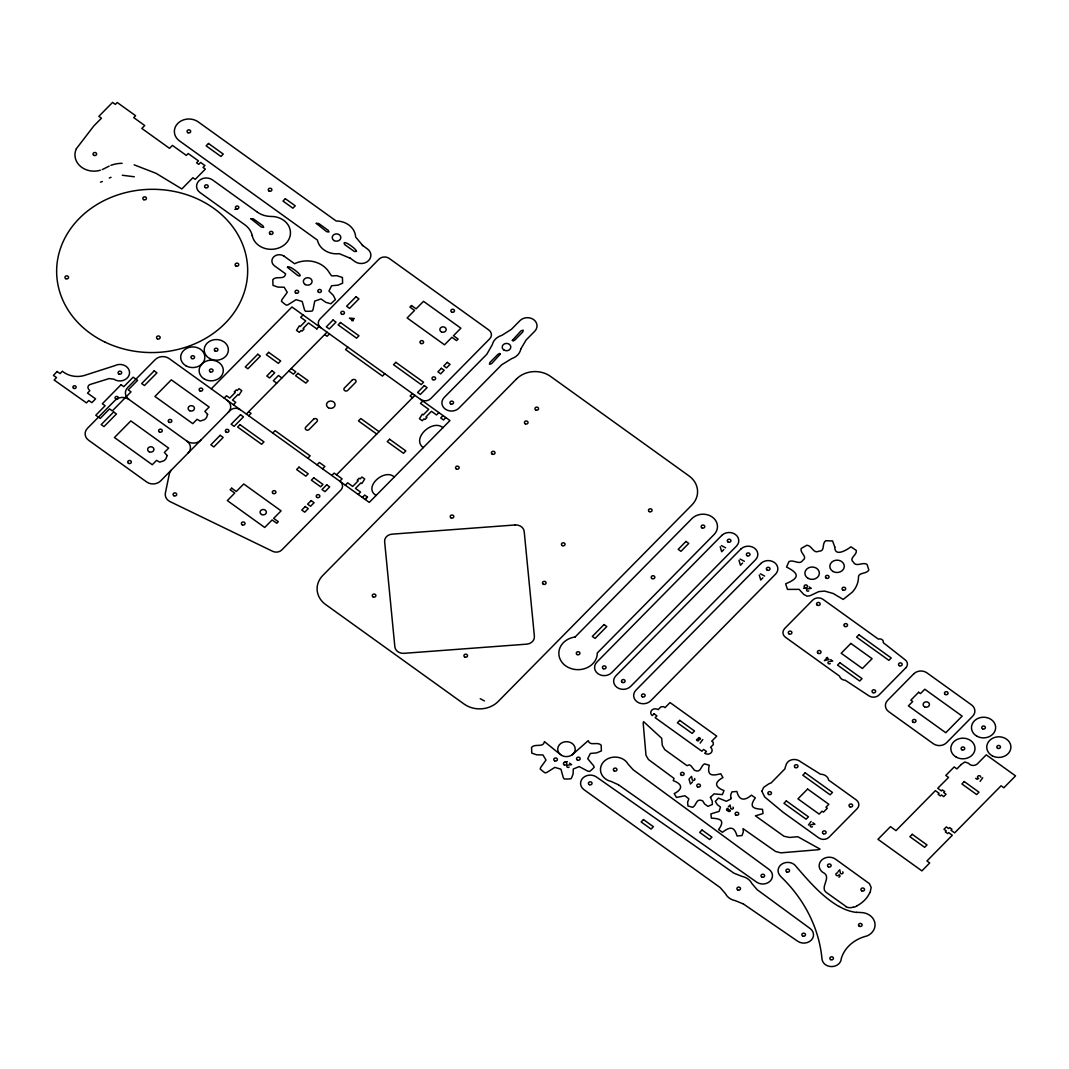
<?xml version="1.0" encoding="UTF-8"?>
<svg xmlns="http://www.w3.org/2000/svg" width="1069" height="1069" viewBox="0 0 1069 1069"><rect width="100%" height="100%" fill="white"/><g stroke="black" fill="none" stroke-linecap="round" stroke-linejoin="round"><path stroke-width="1.5" d="M870.126 892.588L871.155 887.377L869.351 883.609L836.092 859.57A9.982 8.525 -0.8 0 0 821.74 860.037A9.982 8.525 -0.8 0 0 822.689 872.264C833.179 877.061 818.119 887.911 827.246 893.056L846.02 906.499M171.08 470.32L169.477 473.246L165.374 493.023A9.674 8.258 -0.8 0 0 170.091 501.628L272.702 551.337A7.256 6.2 -0.8 0 0 281.828 549.92L340.837 490.07A7.256 6.2 -0.8 0 0 339.982 481.344M728.564 810.061C727.601 805.211 724.341 812.667 728.991 809.874C733.254 811.184 726.452 812.64 728.483 810.142M76.38 148.685L93.805 125.968L101.448 118.205L98.842 116.334L112.579 102.41L115.345 104.401L117.216 102.49L135.603 115.706L133.732 117.617L144.716 125.514L141.83 128.44L169.517 148.337L172.403 145.411L186.34 155.419L188.211 153.522L198.46 160.885L196.589 162.782L198.767 164.359L200.638 162.448L204.927 165.535L203.043 167.432L205.355 169.089L195.213 179.378L192.901 177.721L181.837 188.946L156.007 173.298L134.146 164.84M367.455 497.032L365.117 499.423L367.455 497.045L364.689 495.054L362.351 497.432M211.261 388.835L291.957 306.977L449.955 420.545L369.259 502.403L169.102 358.529A9.862 8.432 -0.8 0 0 155.246 359.572L127.679 387.539A9.862 8.432 -0.8 0 0 128.841 399.365L186.995 441.176A9.862 8.432 -0.8 0 0 200.838 440.121M303.021 314.941L300.683 317.319L305.761 320.967L300.295 326.499L299.373 325.845L296.501 330.361L299.267 332.352L301.124 330.468L302.046 331.136L303.997 329.158L303.075 328.49L308.527 322.958L316.932 328.985M224.183 398.122L226.521 395.744L229.755 398.069L235.22 392.523L234.298 391.855L236.249 389.878L237.171 390.546L239.015 388.662L241.794 390.653L238.908 395.183L237.986 394.514L232.521 400.06L235.755 402.372L233.416 404.75M316.745 328.864L319.083 326.486M246.338 414.037L327.02 332.192M248.73 415.761L251.068 413.382L248.676 411.659M329.426 333.916L327.087 336.294L324.682 334.557M351.968 320.807L354.227 318.522L349.416 318.081L353.198 320.794M347.879 347.184L345.541 349.55L382.461 376.088L384.8 373.709M272.729 433.012L275.067 430.633L310.144 455.848L307.792 458.213M317.025 464.855L319.364 462.476L324.909 466.458L322.571 468.837M331.791 475.464L334.129 473.086L342.12 478.832L339.782 481.21M412.487 393.619L410.149 395.998L412.54 397.721M336.535 474.81L414.892 395.343M422.83 401.049L420.478 403.427L428.696 409.32L423.23 414.866L422.308 414.197L419.436 418.727L422.202 420.718L424.046 418.834L424.968 419.502L426.919 417.525L425.996 416.857L431.462 411.311L436.54 414.959L438.878 412.594M345.327 485.192L347.666 482.814L352.69 486.422L358.155 480.89L357.22 480.222L359.171 478.244L360.106 478.899L361.95 477.028L364.716 479.019L361.843 483.535L360.921 482.881L355.456 488.413L360.534 492.061L358.195 494.439M443.047 415.574L440.695 417.952L443.475 419.943L445.813 417.565M484.444 700.943L480.235 698.698M723.847 549.573L721.695 551.764L720.212 546.767M725.584 547.809L721.388 545.578M742.608 563.056L740.456 565.247L738.973 560.25M744.345 561.292L740.149 559.06M762.892 577.821L760.74 579.999L759.257 575.002M764.629 576.057L760.433 573.826M702.787 739.534L700.142 743.142M689.852 778.138L691.59 776.375L692.137 779.488A1.376 1.176 -0.8 0 0 694.102 780.33A1.376 1.176 -0.8 0 0 694.503 778.486M692.618 781.84L690.467 784.018L688.984 779.02M827.58 657.395L824.386 660.629L829.036 659.479L826.377 657.569M728.363 806.801L730.087 805.037L730.648 808.151A1.376 1.176 -0.8 0 0 732.599 808.992A1.376 1.176 -0.8 0 0 733 807.148M811.09 821.446L808.445 825.041M838.043 871.529L839.78 869.778L840.328 872.892A1.376 1.176 -0.8 0 0 842.278 873.72A1.376 1.176 -0.8 0 0 842.693 871.876M838.991 877.235L840.1 876.112L839.152 874.669L838.724 875.311A1.684 1.443 -0.8 0 1 836.412 875.324A1.684 1.443 -0.8 0 1 836.252 873.36L837.682 872.785M982.732 777.778L980.099 781.386M572.276 754.727L588.231 740.643C589.954 746.603 597.411 741.205 601.166 745.187L601.393 750.906L596.689 752.897L590.369 753.445L587.723 758.736L593.642 765.805L594.177 767.301L591.999 769.493L589.594 771.497L587.816 771.137L579.144 766.593L573.291 769.025L573.104 773.956L571.808 777.39L570.953 778.78L567.612 779.02L564.258 778.994L563.296 777.671L560.958 769.199L554.824 767.382L546.847 772.433L545.11 772.9L542.558 771.056L540.219 769.012L540.647 767.489L546.005 760.059L542.958 754.955L536.611 754.794L531.774 753.111L531.547 747.391C535.248 743.155 543.333 748.166 544.415 741.579L560.397 754.554M109.132 166.109L103.92 168.782A19.108 16.329 -0.8 0 1 102.17 169.583M856.657 906.151L855.734 906.565A13.175 11.251 -0.8 0 1 854.171 907.127A15.955 13.643 -0.8 0 1 853.369 907.354M806.293 587.723L803.527 588.338M237.706 208.776L234.859 209.417M564.566 762.277L567.412 761.636M122.147 163.316L121.144 163.343A27.286 23.318 -0.8 0 0 110.869 165.361M122.307 175.249L134.32 176.773M856.603 912.285L860.411 912.512A14.498 12.387 -0.8 0 1 874.616 921.839A14.498 12.387 -0.8 0 1 867.186 935.896A36.653 31.322 -0.8 0 0 841.316 958.399A9.674 8.258 -0.8 0 1 831.976 966.59A9.674 8.258 -0.8 0 1 822.008 959.04A165.495 141.415 -0.8 0 0 780.637 876.42L780.504 876.152A9.674 8.258 -0.8 0 1 782.134 863.926A9.674 8.258 -0.8 0 1 796.178 866.571C808.899 881.297 821.981 896.584 839.018 906.499M350.311 258.257L339.234 253.674A19.549 16.703 -0.8 0 1 317.413 240.084L179.498 140.894A14.498 12.387 -0.8 0 1 177.788 123.429A14.498 12.387 -0.8 0 1 198.233 121.893L336.174 221.002A19.549 16.703 -0.8 0 1 355.63 236.997L362.792 245.589M698.324 739.28C693.567 738.706 699.794 743.369 698.391 739.32C697.536 734.911 703.242 740.296 698.578 739.467M362.351 245.269L367.455 248.943A9.674 8.258 -0.8 0 1 368.605 260.582A9.674 8.258 -0.8 0 1 354.975 261.598L349.87 257.936M809.22 586.908L811.277 588.378L807.629 588.872A1.376 1.176 -0.8 0 0 806.641 590.542A1.376 1.176 -0.8 0 0 808.792 590.876M283.352 255.651L294.616 263.736A24.948 21.313 -0.8 0 1 329.479 272.929L331.443 275.708A3.18 2.713 -0.8 0 0 332.259 275.869L336.775 275.668L342.414 277.472L342.628 283.191L337.924 285.182L331.617 285.73L328.958 291.022L333.394 295.472L335.412 299.587L330.842 303.783L325.885 302.353L320.981 298.932L314.74 301.084L313.043 309.676L312.188 311.066L308.847 311.306L305.507 311.279L304.545 309.957L302.206 301.485L296.073 299.667L288.095 304.718L286.345 305.186L283.793 303.342L281.454 301.298L281.882 299.774L287.24 292.345L284.194 287.24L277.86 287.08L273.009 285.396L272.795 279.677C276.443 275.388 284.541 280.559 285.597 273.824L274.506 265.847A7.403 6.32 -0.8 0 1 273.637 256.948A7.403 6.32 -0.8 0 1 284.06 256.159M830.666 659.613L832.724 661.083L829.076 661.564A1.376 1.176 -0.8 0 0 828.087 663.248A1.376 1.176 -0.8 0 0 830.239 663.582M975.716 778.366L977.026 779.314L978.723 778.499L977.975 778.125A1.684 1.443 -0.8 0 1 977.948 776.147A1.684 1.443 -0.8 0 1 980.26 776.014L980.914 777.23M442.927 427.68C432.704 418.634 410.99 438.651 423.271 447.617M291.209 368.524L295.766 371.798L293.427 374.177L288.817 370.863M379.067 431.676L360.787 418.54L358.449 420.919L376.729 434.054M394.301 477.015C384.653 467.808 362.658 487.37 376.114 495.455M812.881 822.729L814.925 824.212L811.291 824.693A1.376 1.176 -0.8 0 0 810.302 826.364A1.376 1.176 -0.8 0 0 812.453 826.698M569.536 763.159L571.581 764.642L567.946 765.123A1.376 1.176 -0.8 0 0 566.958 766.794A1.376 1.176 -0.8 0 0 569.109 767.128M281.855 377.932L278.488 375.5L273.33 380.724L276.697 383.156M869.872 892.508A30.988 26.471 -0.8 0 1 856.55 906.004M853.236 907.113A7.764 6.641 -0.8 0 1 845.886 906.686M856.563 912.472A41.237 35.237 -0.8 0 1 839.112 906.392M320.847 327.742A7.256 6.2 -0.8 0 1 319.992 319.016L378.987 259.179A7.256 6.2 -0.8 0 1 389.21 258.404L488.88 330.054A7.256 6.2 -0.8 0 1 489.736 338.779L430.74 398.617A7.256 6.2 -0.8 0 1 420.518 399.392M240.298 409.708A7.256 6.2 -0.8 0 0 230.076 410.469L160.577 480.97A9.862 8.432 -0.8 0 1 146.72 482.012L88.567 440.214A9.862 8.432 -0.8 0 1 87.404 428.375L114.984 400.407A9.862 8.432 -0.8 0 1 128.841 399.365M186.995 441.176A9.862 8.432 -0.8 0 1 188.144 453.002M227.256 400.327A9.862 8.432 -0.8 0 1 228.419 412.166M100.339 170.225A19.108 16.329 -0.8 0 1 89.275 170.652M88.647 170.505A19.108 16.329 -0.8 0 1 76.353 148.738M102.33 181.503A19.108 16.329 -0.8 0 1 100.499 182.158M109.305 178.042A29.905 25.549 -0.8 0 1 111.042 177.307M761.85 791.287L764.763 797.033L783.029 812.213L818.841 837.949A7.256 6.2 -0.8 0 0 829.063 837.187L857.151 808.685A7.256 6.2 -0.8 0 0 856.296 799.959L828.689 780.116A8.178 6.989 -0.8 0 0 820.484 774.223L800.948 761.97C795.951 757.68 787.198 758.923 785.702 766.019A24.427 20.872 -0.8 0 0 784.94 768.838L771.11 782.936A24.467 20.899 -0.8 0 0 768.664 783.938L763.627 787.372L761.85 791.287M512.345 340.37L513.133 341.011L514.71 340.169L522.781 331.938L523.209 330.147L521.031 330.855L512.345 340.37M710.444 797.367L712.221 801.122L712.368 804.449L707.892 806.36L704.498 803.861L702.841 801.069A2.125 1.804 -0.8 0 0 702.453 800.788C695.919 797.902 696.761 805.224 692.672 807.309L687.942 805.959L687.621 802.138L688.77 799.144A2.138 1.831 -0.8 0 0 688.73 798.717L684.962 795.777L676.45 797.434L674.232 793.626C683.225 788.909 682.543 784.085 673.203 780.624L674.045 778.419L648.429 759.511L645.983 755.275L643.217 723.472A4.303 3.675 -0.8 0 1 643.605 721.655L661.698 738.291L662.299 745.427L664.784 749.663L687.033 765.658L689.305 764.803L690.948 765.805L694.356 770.094A2.125 1.804 -0.8 0 0 694.743 770.388C701.264 773.261 700.436 765.952 704.511 763.867L709.241 765.217C706.863 775.827 711.713 776.094 720.733 773.742L722.951 777.551C714.025 782.361 714.626 787.078 723.994 790.552L722.39 794.601L714.426 793.933A2.098 1.791 -0.8 0 0 713.918 793.96L710.444 797.367M500.332 354.066L491.633 363.607L489.455 364.302L489.883 362.511L497.967 354.307L499.597 353.451L500.332 354.106M834.782 547.047C834.662 557.363 846.822 550 850.951 546.807L856.269 550.415C857.298 555.212 848.452 558.085 853.356 562.107C856.122 567.626 862.589 561.572 867.053 564.379L868.856 569.977C866.505 574.467 857.699 571.915 858.474 577.995A28.649 24.48 -0.8 0 1 852.327 592.119L843.214 599.415L833.165 593.482L824.653 591.09L818.72 591.638L809.981 595.754L807.095 596.155L803.714 594.431L799.131 589.353L787.452 589.407L785.648 583.808C799.184 578.235 799.959 573.772 786.557 567.051L788.949 561.599C793.639 559.14 799.599 565.608 802.846 560.303C808.177 556.802 799.665 553.127 801.189 548.464L806.881 545.243C812.106 545.578 813.375 554.156 818.974 551.163C825.428 551.444 821.526 543.453 825.789 540.727L832.591 540.967L834.782 547.047M167.098 455.514L166.056 458.574A9.902 8.458 -0.8 0 1 163.904 460.752L159.709 462.155L156.568 460.378L152.279 464.734L114.436 437.528L130.832 420.905L168.661 448.111L164.372 452.454L167.098 455.514M207.6 414.438L206.558 417.485A9.902 8.458 -0.8 0 1 204.406 419.663L200.21 421.079L197.07 419.289L192.781 423.645L154.938 396.452L171.321 379.829L209.163 407.022L204.874 411.378L207.6 414.438M730.955 798.182L730.915 798.69A2.111 1.804 -0.8 0 1 730.768 799.104L726.319 801.269L718.462 798.089L715.295 801.403L717.406 804.783L720.225 806.788A2.125 1.817 -0.8 0 1 720.466 807.175L719.103 811.384L710.885 813.897L711.379 818.146C721.054 818.64 725.063 820.538 718.582 829.597L722.444 832.283C729.927 826.497 734.283 826.137 737.049 835.998L742.006 835.557L743.329 831.882L743.035 828.635L775.586 851.499L780.891 852.848L818.052 849.735A4.303 3.675 -0.8 0 0 820.083 849.107L797.808 836.72L789.47 837.441L783.991 836.252L755.436 815.847L763.025 813.549L762.531 809.313C752.87 808.805 748.848 806.921 755.329 797.848L751.467 795.162C744.652 801.002 739.133 800.828 736.875 791.448L731.904 791.888L730.661 795.055L730.955 798.182M356.445 251.322C356.378 248.529 340.984 238.28 344.699 244.601L354.307 251.442L356.445 251.429M250.934 218.771L261.384 227.069L263.696 227.39L262.894 225.733L253.38 218.891L250.948 218.744M287.454 267.303L297.783 275.508C306.415 278.662 289.271 264.203 287.454 267.263M316.264 223.394L326.713 231.692L329.025 232.013L328.223 230.356L318.722 223.501L316.277 223.354M575.095 637.004L692.017 518.505A14.498 12.387 -0.8 0 1 712.408 517.155A14.498 12.387 -0.8 0 1 714.052 534.553L597.29 652.999A19.229 16.436 -0.8 0 1 579.184 669.635A19.229 16.436 -0.8 0 1 558.94 655.056A19.229 16.436 -0.8 0 1 575.095 637.004M520.844 348.922L526.135 339.969L534.767 331.216A9.674 8.258 -0.8 0 0 533.618 319.578A9.674 8.258 -0.8 0 0 520.002 320.606L511.37 329.359L501.869 335.359A14.512 12.4 -0.8 0 0 492.274 344.712L486.876 354.2L444.183 397.494A9.674 8.258 -0.8 0 0 445.332 409.146A9.674 8.258 -0.8 0 0 458.948 408.117L501.642 364.81L511.663 358.649A14.512 12.4 -0.8 0 0 520.844 348.922M57.071 371.518L53.45 375.419L56.523 377.571L54.145 380.016L86.469 402.906L88.78 400.514L91.867 402.666L95.595 398.831L87.511 393.111L89.836 390.719L88.54 389.089A3.621 3.1 -0.8 0 1 90.477 384.372L109.198 378.56L113.875 379.188A9.674 8.258 -0.8 0 0 126.717 378.506A9.674 8.258 -0.8 0 0 127.465 367.536A9.674 8.258 -0.8 0 0 114.797 365.678L86.148 374.885A21.594 18.454 -0.8 0 1 62.376 371.224L60.064 373.615L57.071 371.518M961.084 764.602L956.915 768.905L954.176 766.941L945.798 775.453L948.564 777.444L937.74 788.281L941.428 790.926L942.404 789.938L944.715 791.594L943.74 792.583L946.052 794.24L943.713 796.619L941.401 794.962L940.426 795.951L938.114 794.294L939.09 793.305L935.402 790.646L895.996 830.626L890.464 826.644L877.97 839.312L921.906 870.888L929.709 862.964L926.943 860.973L952.305 835.25L948.604 832.591L947.628 833.593L945.33 831.923L946.306 830.934L943.994 829.277L946.332 826.912L948.644 828.569L949.619 827.58L951.931 829.237L950.956 830.225L954.644 832.871L1001.078 785.782L1003.844 787.773L1015.55 775.894L986.259 754.848L977.093 764.148A5.639 4.811 -0.8 0 1 968.461 763.253L964.799 761.97L961.084 764.602M121.038 384.706L102.357 403.748L105.123 405.726L95.782 415.253L100.219 418.42L109.559 408.906L112.339 410.897L131.019 391.855L128.24 389.878L137.58 380.35L133.144 377.183L123.804 386.697L121.038 384.706M905.924 667.684L879.039 694.984A7.256 6.2 -0.8 0 1 869.124 695.959L845.285 680.258A6.16 5.265 -0.8 0 1 839.539 676.129L785.488 637.284A7.256 6.2 -0.8 0 1 784.633 628.559L812.734 600.056A7.256 6.2 -0.8 0 1 822.943 599.295L878.384 639.128A3.621 3.087 -0.8 0 1 883.275 642.656L904.922 659.653A6.614 5.652 -0.8 0 1 905.924 667.684M208.495 143.473L206.143 145.838L220.922 156.462L223.261 154.083L208.495 143.473M285.329 198.7L282.991 201.066L292.906 208.201L295.244 205.823L285.329 198.7M113.675 411.966L101.181 424.62L103.96 426.611L116.441 413.957L113.675 411.966M154.177 370.876L141.683 383.544L144.462 385.535L156.943 372.867L154.177 370.876M257.789 354.24L245.309 366.908L247.888 368.765L260.382 356.097L257.789 354.24M268.68 352.342L266.341 354.708L278.341 363.34L280.679 360.961L268.68 352.342M271.954 370.769L266.809 375.994L269.575 377.985L274.72 372.76L271.954 370.769M333.034 320.005L326.326 326.82L329.279 328.945L335.987 322.13L333.034 320.005M355.977 296.741L346.61 306.242L349.563 308.366L358.93 298.866L355.977 296.741M220.214 435.324L210.847 444.824L213.8 446.949L223.167 437.448L220.214 435.324M240.512 414.745L231.145 424.246L234.098 426.371L243.465 416.87L240.512 414.745M239.964 424.647L237.625 427.025L261.624 444.276L263.963 441.898L239.964 424.647M340.49 322.531L338.151 324.909L356.605 338.178L358.957 335.8L340.49 322.531M297.944 373.362L295.592 375.74L305.841 383.103L308.179 380.724L297.944 373.362M411.498 305.534L409.935 307.11L414.545 310.438L407.142 317.947L444.517 344.819L451.933 337.296L456.543 340.61L458.107 339.033L453.483 335.719L460.899 328.196L423.524 301.324L416.108 308.847L411.498 305.534M231.692 488.186L230.129 489.762L234.739 493.076L227.323 500.599L264.711 527.471L272.114 519.948L276.737 523.262L278.301 521.685L273.677 518.358L281.094 510.848L243.719 483.976L236.302 491.499L231.692 488.186M313.591 419.208L305.787 427.132A2.178 1.857 -0.8 0 0 306.041 429.751A2.178 1.857 -0.8 0 0 309.101 429.511L316.905 421.6A2.178 1.857 -0.8 0 0 316.651 418.981A2.178 1.857 -0.8 0 0 313.591 419.208M352.222 380.07L344.418 387.98A2.178 1.857 -0.8 0 0 344.672 390.599A2.178 1.857 -0.8 0 0 347.746 390.372L355.549 382.448A2.178 1.857 -0.8 0 0 355.282 379.829A2.178 1.857 -0.8 0 0 352.222 380.07M395.864 362.338L393.526 364.703L421.213 384.613L423.551 382.234L395.864 362.338M298.986 467.166L296.634 469.545L305.868 476.173L308.206 473.794L298.986 467.166M313.752 477.776L311.4 480.155L320.633 486.783L322.972 484.417L313.752 477.776M305.28 506.506L301.779 510.06L304.732 512.185L308.233 508.63L305.28 506.506M311.146 500.573L307.631 504.14L310.585 506.252L314.099 502.684L311.146 500.573M326.713 484.778L322.023 489.535L324.976 491.66L329.666 486.903L326.713 484.778M424.313 385.615L417.605 392.43L420.371 394.421L427.092 387.606L424.313 385.615M441.403 368.284L437.902 371.852L440.669 373.843L444.169 370.275L441.403 368.284M447.256 362.351L443.755 365.905L446.521 367.896L450.036 364.342L447.256 362.351M389.584 439.239L387.245 441.617L403.494 453.283L405.832 450.918L389.584 439.239M516.501 378.974L322.811 575.456A24.173 20.658 -0.8 0 0 325.657 604.546L464.106 704.057A24.173 20.658 -0.8 0 0 498.167 701.491L692.084 504.795A24.173 20.658 -0.8 0 0 689.011 475.919L550.575 376.422A24.173 20.658 -0.8 0 0 516.501 378.974M604.038 624.55L592.333 636.429L595.099 638.407L606.804 626.541L604.038 624.55M685.977 541.435L678.174 549.346L680.94 551.337L688.743 543.426L685.977 541.435M721.735 535.449L596.863 662.099A9.674 8.258 -0.8 0 0 598.012 673.737A9.674 8.258 -0.8 0 0 611.628 672.708L736.501 546.059A9.674 8.258 -0.8 0 0 735.352 534.42A9.674 8.258 -0.8 0 0 721.735 535.449M740.777 549.132L615.918 675.782A9.674 8.258 -0.8 0 0 617.054 687.434A9.674 8.258 -0.8 0 0 630.683 686.405L755.542 559.742A9.674 8.258 -0.8 0 0 754.407 548.103A9.674 8.258 -0.8 0 0 740.777 549.132M760.807 563.523L635.935 690.173A9.674 8.258 -0.8 0 0 637.084 701.825A9.674 8.258 -0.8 0 0 650.7 700.796L775.573 574.133A9.674 8.258 -0.8 0 0 774.424 562.494A9.674 8.258 -0.8 0 0 760.807 563.523M654.054 713.825L652.304 715.589A4.677 3.995 -0.8 0 1 651.769 710.137A4.704 4.022 -0.8 0 1 658.157 709.656L660.963 706.809L663.635 706.636L665.038 707.638L670.036 702.56L716.738 736.127L711.727 741.205L713.13 742.207L713.384 744.478L710.578 747.325A4.704 4.022 -0.8 0 1 711.112 752.79A4.677 3.995 -0.8 0 1 704.725 753.271L706.475 751.507L703.602 749.449L701.852 751.226L655.15 717.66L656.914 715.883L654.054 713.825M679.737 720.399L677.385 722.778L692.151 733.387L694.503 731.009L679.737 720.399M643.471 819.576L641.133 821.954L651.048 829.076L653.386 826.711L643.471 819.576M858.941 634.759L856.603 637.137L888.9 660.361L891.239 657.983L858.941 634.759M850.871 643.431L841.196 653.253L862.416 668.499L872.09 658.691L850.871 643.431M839.887 662.727L837.548 665.105L859.703 681.02L862.042 678.641L839.887 662.727M702.012 830.012L699.674 832.39L709.589 839.512L711.927 837.134L702.012 830.012M805.171 772.807L802.819 775.185L830.145 794.815L832.484 792.436L805.171 772.807M786.303 800.908L783.951 803.273L806.106 819.201L808.445 816.823L786.303 800.908M913.768 673.831L887.591 700.395A9.367 8.004 -0.8 0 0 888.686 711.633L933.357 743.743A9.367 8.004 -0.8 0 0 946.519 742.741L972.696 716.19A9.367 8.004 -0.8 0 0 971.601 704.952L926.93 672.842A9.367 8.004 -0.8 0 0 913.768 673.831M807.616 789.042L797.942 798.85L819.161 814.11L822.048 811.184L823.437 812.173L827.339 808.217L825.949 807.229L828.836 804.289L807.616 789.042M918.645 692.258L910.841 700.182L912.685 701.505L908.396 705.861L945.771 732.733L962.153 716.11L924.779 689.238L920.489 693.594L918.645 692.258M912.231 834.314L909.879 836.693L924.645 847.303L926.997 844.924L912.231 834.314M964.225 781.559L961.886 783.938L976.652 794.548L978.99 792.182L964.225 781.559M515.124 524.959L392.323 534.139A8.044 6.868 -0.8 0 0 384.626 541.542L394.849 646.798A8.405 7.176 -0.8 0 0 403.922 653.333L526.71 644.153A8.405 7.176 -0.8 0 0 534.393 636.376L524.198 531.48A8.405 7.176 -0.8 0 0 515.124 524.959M743.396 903.973L735.512 900.739A14.498 12.387 -0.8 0 1 725.383 893.577L720.105 887.511L583.981 789.67A9.674 8.258 -0.8 0 1 582.805 778.072A9.674 8.258 -0.8 0 1 596.368 776.936L734.002 873.226L741.953 876.366A14.498 12.387 -0.8 0 1 751.961 883.649L757.226 889.755L810.168 928.56A9.674 8.258 -0.8 0 1 811.291 940.105A9.674 8.258 -0.8 0 1 797.781 941.295L743.396 903.973M618.39 784.726L611.08 781.426A14.498 12.387 -0.8 0 1 603.905 761.516A14.498 12.387 -0.8 0 1 628.104 764.161L633.155 769.76L769.132 869.485A9.674 8.258 -0.8 0 1 770.201 881.07A9.674 8.258 -0.8 0 1 756.652 882.152L618.39 784.726M257.415 212.183L212.464 179.873A9.674 8.258 -0.8 0 0 198.847 180.902A9.674 8.258 -0.8 0 0 199.983 192.54L245.215 225.051A22.315 19.068 -0.8 0 1 252.311 235.888L252.244 235.527A19.229 16.436 -0.8 0 0 273.33 249.211A19.229 16.436 -0.8 0 0 290.434 231.826A19.229 16.436 -0.8 0 0 271.018 216.459A21.995 18.801 -0.8 0 1 257.415 212.197M924.578 706.796A3.154 2.699 -0.8 0 0 929.429 704.618A3.154 2.699 -0.8 0 0 924.819 702.133A3.154 2.699 -0.8 0 0 924.578 706.796M681.341 775.199A1.817 1.55 -0.8 0 0 684.147 773.983A1.817 1.55 -0.8 0 0 681.528 772.513A1.817 1.55 -0.8 0 0 681.341 775.199M697.603 786.878A1.817 1.55 -0.8 0 0 700.409 785.675A1.817 1.55 -0.8 0 0 697.79 784.205A1.817 1.55 -0.8 0 0 697.603 786.878M817.344 605.254A1.817 1.55 -0.8 0 0 820.15 604.052A1.817 1.55 -0.8 0 0 817.531 602.582A1.817 1.55 -0.8 0 0 817.344 605.254M844.737 626.434A1.817 1.55 -0.8 0 0 847.543 625.218A1.817 1.55 -0.8 0 0 844.911 623.748A1.817 1.55 -0.8 0 0 844.737 626.434M899.363 665.693A1.817 1.55 -0.8 0 0 902.183 664.49A1.817 1.55 -0.8 0 0 899.55 663.021A1.817 1.55 -0.8 0 0 899.363 665.693M945.277 694.489A1.817 1.55 -0.8 0 0 948.083 693.273A1.817 1.55 -0.8 0 0 945.464 691.803A1.817 1.55 -0.8 0 0 945.277 694.489M997.631 748.273A1.817 1.55 -0.8 0 0 1000.45 747.071A1.817 1.55 -0.8 0 0 997.818 745.601A1.817 1.55 -0.8 0 0 997.631 748.273M982.571 728.858A1.817 1.55 -0.8 0 0 985.377 727.642A1.817 1.55 -0.8 0 0 982.758 726.172A1.817 1.55 -0.8 0 0 982.571 728.858M828.328 866.825A1.817 1.55 -0.8 0 0 831.134 865.609A1.817 1.55 -0.8 0 0 828.515 864.14A1.817 1.55 -0.8 0 0 828.328 866.825M649.284 511.61A1.817 1.55 -0.8 0 0 652.09 510.407A1.817 1.55 -0.8 0 0 649.471 508.938A1.817 1.55 -0.8 0 0 649.284 511.61M767.181 570.124A1.817 1.55 -0.8 0 0 770.001 568.922A1.817 1.55 -0.8 0 0 767.368 567.452A1.817 1.55 -0.8 0 0 767.181 570.124M747.164 555.733A1.817 1.55 -0.8 0 0 749.97 554.53A1.817 1.55 -0.8 0 0 747.351 553.061A1.817 1.55 -0.8 0 0 747.164 555.733M728.123 542.05A1.817 1.55 -0.8 0 0 730.929 540.834A1.817 1.55 -0.8 0 0 728.296 539.364A1.817 1.55 -0.8 0 0 728.123 542.05M701.972 527.899A1.817 1.55 -0.8 0 0 704.778 526.683A1.817 1.55 -0.8 0 0 702.159 525.213A1.817 1.55 -0.8 0 0 701.972 527.899M842.893 590.061A1.817 1.55 -0.8 0 0 845.699 588.845A1.817 1.55 -0.8 0 0 843.067 587.375A1.817 1.55 -0.8 0 0 842.893 590.061M826.257 578.182A1.817 1.55 -0.8 0 0 829.063 576.979A1.817 1.55 -0.8 0 0 826.444 575.51A1.817 1.55 -0.8 0 0 826.257 578.182M961.926 749.797A1.817 1.55 -0.8 0 0 964.732 748.581A1.817 1.55 -0.8 0 0 962.113 747.111A1.817 1.55 -0.8 0 0 961.926 749.797M913.167 722.256A1.817 1.55 -0.8 0 0 915.973 721.04A1.817 1.55 -0.8 0 0 913.354 719.584A1.817 1.55 -0.8 0 0 913.167 722.256M872.839 692.618A1.817 1.55 -0.8 0 0 875.645 691.402A1.817 1.55 -0.8 0 0 873.026 689.933A1.817 1.55 -0.8 0 0 872.839 692.618M818.199 653.346A1.817 1.55 -0.8 0 0 821.005 652.13A1.817 1.55 -0.8 0 0 818.386 650.66A1.817 1.55 -0.8 0 0 818.199 653.346M789.096 633.917A1.817 1.55 -0.8 0 0 791.902 632.701A1.817 1.55 -0.8 0 0 789.283 631.231A1.817 1.55 -0.8 0 0 789.096 633.917M735.94 815.046A1.817 1.55 -0.8 0 0 738.746 813.83A1.817 1.55 -0.8 0 0 736.127 812.36A1.817 1.55 -0.8 0 0 735.94 815.046M861.734 890.838A1.817 1.55 -0.8 0 0 864.54 889.622A1.817 1.55 -0.8 0 0 861.921 888.152A1.817 1.55 -0.8 0 0 861.734 890.838M786.731 871.93A1.817 1.55 -0.8 0 0 789.55 870.727A1.817 1.55 -0.8 0 0 786.918 869.257A1.817 1.55 -0.8 0 0 786.731 871.93M859.316 926.248A1.817 1.55 -0.8 0 0 862.122 925.046A1.817 1.55 -0.8 0 0 859.503 923.576A1.817 1.55 -0.8 0 0 859.316 926.248M830.653 959.628A1.817 1.55 -0.8 0 0 833.459 958.412A1.817 1.55 -0.8 0 0 830.84 956.955A1.817 1.55 -0.8 0 0 830.653 959.628M802.672 936.003A1.817 1.55 -0.8 0 0 805.491 934.8A1.817 1.55 -0.8 0 0 802.859 933.331A1.817 1.55 -0.8 0 0 802.672 936.003M737.717 889.942A1.817 1.55 -0.8 0 0 740.523 888.727A1.817 1.55 -0.8 0 0 737.904 887.257A1.817 1.55 -0.8 0 0 737.717 889.942M761.823 877.061A1.817 1.55 -0.8 0 0 764.629 875.845A1.817 1.55 -0.8 0 0 762.01 874.375A1.817 1.55 -0.8 0 0 761.823 877.061M614.167 770.909A1.817 1.55 -0.8 0 0 616.973 769.693A1.817 1.55 -0.8 0 0 614.354 768.223A1.817 1.55 -0.8 0 0 614.167 770.909M589.233 784.633A1.817 1.55 -0.8 0 0 592.039 783.417A1.817 1.55 -0.8 0 0 589.42 781.96A1.817 1.55 -0.8 0 0 589.233 784.633M554.597 760.821A1.817 1.55 -0.8 0 0 557.403 759.605A1.817 1.55 -0.8 0 0 554.784 758.135A1.817 1.55 -0.8 0 0 554.597 760.821M577.367 760.006A1.817 1.55 -0.8 0 0 580.173 758.79A1.817 1.55 -0.8 0 0 577.554 757.32A1.817 1.55 -0.8 0 0 577.367 760.006M642.322 696.788A1.817 1.55 -0.8 0 0 645.128 695.572A1.817 1.55 -0.8 0 0 642.509 694.102A1.817 1.55 -0.8 0 0 642.322 696.788M622.305 682.396A1.817 1.55 -0.8 0 0 625.111 681.18A1.817 1.55 -0.8 0 0 622.492 679.71A1.817 1.55 -0.8 0 0 622.305 682.396M603.25 668.7A1.817 1.55 -0.8 0 0 606.056 667.484A1.817 1.55 -0.8 0 0 603.437 666.027A1.817 1.55 -0.8 0 0 603.25 668.7M577.113 654.549A1.817 1.55 -0.8 0 0 579.919 653.333A1.817 1.55 -0.8 0 0 577.3 651.863A1.817 1.55 -0.8 0 0 577.113 654.549M652.023 578.556A1.817 1.55 -0.8 0 0 654.843 577.34A1.817 1.55 -0.8 0 0 652.21 575.87A1.817 1.55 -0.8 0 0 652.023 578.556M535.743 409.975A1.817 1.55 -0.8 0 0 538.549 408.759A1.817 1.55 -0.8 0 0 535.93 407.289A1.817 1.55 -0.8 0 0 535.743 409.975M525.24 423.805A1.817 1.55 -0.8 0 0 528.046 422.589A1.817 1.55 -0.8 0 0 525.427 421.133A1.817 1.55 -0.8 0 0 525.24 423.805M492.208 454.138A1.817 1.55 -0.8 0 0 495.014 452.935A1.817 1.55 -0.8 0 0 492.381 451.465A1.817 1.55 -0.8 0 0 492.208 454.138M456.356 468.97A1.817 1.55 -0.8 0 0 459.162 467.768A1.817 1.55 -0.8 0 0 456.543 466.298A1.817 1.55 -0.8 0 0 456.356 468.97M562.254 545.604A1.817 1.55 -0.8 0 0 565.06 544.388A1.817 1.55 -0.8 0 0 562.428 542.932A1.817 1.55 -0.8 0 0 562.254 545.604M992.166 755.756A12.093 10.329 -0.8 0 0 1010.886 747.685A12.093 10.329 -0.8 0 0 993.408 737.904A12.093 10.329 -0.8 0 0 992.166 755.756M976.906 736.207A12.093 10.329 -0.8 0 0 995.627 728.123A12.093 10.329 -0.8 0 0 978.148 718.341A12.093 10.329 -0.8 0 0 976.906 736.207M833.072 571.514A7.256 6.2 -0.8 0 0 844.296 566.664A7.256 6.2 -0.8 0 0 833.807 560.797A7.256 6.2 -0.8 0 0 833.072 571.514M808.124 578.382A7.256 6.2 -0.8 0 0 819.362 573.532A7.256 6.2 -0.8 0 0 808.872 567.666A7.256 6.2 -0.8 0 0 808.124 578.382M956.261 757.146A12.093 10.329 -0.8 0 0 974.981 749.062A12.093 10.329 -0.8 0 0 957.503 739.28A12.093 10.329 -0.8 0 0 956.261 757.146M804.997 587.603A1.684 1.443 -0.8 0 0 807.509 586.32A1.684 1.443 -0.8 0 0 804.97 585.104A1.684 1.443 -0.8 0 0 804.997 587.603M561.653 755.409A8.752 7.483 -0.8 0 0 575.202 749.556A8.752 7.483 -0.8 0 0 562.548 742.474A8.752 7.483 -0.8 0 0 561.653 755.409M564.258 764.883A1.684 1.443 -0.8 0 0 566.797 763.64A1.684 1.443 -0.8 0 0 564.272 762.384A1.684 1.443 -0.8 0 0 564.258 764.883M451.679 312.081A1.817 1.55 -0.8 0 0 454.485 310.879A1.817 1.55 -0.8 0 0 451.866 309.409A1.817 1.55 -0.8 0 0 451.679 312.081M420.772 343.43A1.817 1.55 -0.8 0 0 423.591 342.214A1.817 1.55 -0.8 0 0 420.959 340.757A1.817 1.55 -0.8 0 0 420.772 343.43M441.43 331.884A3.154 2.699 -0.8 0 0 446.174 329.533A3.154 2.699 -0.8 0 0 441.444 327.208A3.154 2.699 -0.8 0 0 441.43 331.884M341.626 314.139A1.817 1.55 -0.8 0 0 344.445 312.923A1.817 1.55 -0.8 0 0 341.813 311.453A1.817 1.55 -0.8 0 0 341.626 314.139M432.825 379.682A1.817 1.55 -0.8 0 0 435.631 378.466A1.817 1.55 -0.8 0 0 433.012 376.996A1.817 1.55 -0.8 0 0 432.825 379.682M226.16 432.143A1.817 1.55 -0.8 0 0 228.966 430.927A1.817 1.55 -0.8 0 0 226.347 429.471A1.817 1.55 -0.8 0 0 226.16 432.143M317.039 497.432A1.817 1.55 -0.8 0 0 319.845 496.216A1.817 1.55 -0.8 0 0 317.226 494.76A1.817 1.55 -0.8 0 0 317.039 497.432M261.624 514.523A3.154 2.699 -0.8 0 0 266.368 512.185A3.154 2.699 -0.8 0 0 261.638 509.86A3.154 2.699 -0.8 0 0 261.624 514.523M173.9 495.735A1.817 1.55 -0.8 0 0 176.706 494.519A1.817 1.55 -0.8 0 0 174.073 493.05A1.817 1.55 -0.8 0 0 173.9 495.735M242.209 524.812A1.817 1.55 -0.8 0 0 245.028 523.596A1.817 1.55 -0.8 0 0 242.396 522.126A1.817 1.55 -0.8 0 0 242.209 524.812M273.116 493.464A1.817 1.55 -0.8 0 0 275.922 492.248A1.817 1.55 -0.8 0 0 273.303 490.791A1.817 1.55 -0.8 0 0 273.116 493.464M328.424 407.757A4.289 3.661 -0.8 0 0 335.065 404.897A4.289 3.661 -0.8 0 0 328.864 401.423A4.289 3.661 -0.8 0 0 328.424 407.757M199.943 390.907A1.817 1.55 -0.8 0 0 202.749 389.704A1.817 1.55 -0.8 0 0 200.13 388.234A1.817 1.55 -0.8 0 0 199.943 390.907M169.036 422.255A1.817 1.55 -0.8 0 0 171.842 421.052A1.817 1.55 -0.8 0 0 169.223 419.582A1.817 1.55 -0.8 0 0 169.036 422.255M189.694 410.71A3.154 2.699 -0.8 0 0 194.438 408.358A3.154 2.699 -0.8 0 0 189.707 406.033A3.154 2.699 -0.8 0 0 189.694 410.71M149.192 451.786A3.154 2.699 -0.8 0 0 153.936 449.448A3.154 2.699 -0.8 0 0 149.206 447.123A3.154 2.699 -0.8 0 0 149.192 451.786M128.534 463.345A1.817 1.55 -0.8 0 0 131.353 462.129A1.817 1.55 -0.8 0 0 128.721 460.659A1.817 1.55 -0.8 0 0 128.534 463.345M159.441 431.996A1.817 1.55 -0.8 0 0 162.247 430.78A1.817 1.55 -0.8 0 0 159.628 429.31A1.817 1.55 -0.8 0 0 159.441 431.996M204.567 379.161A12.093 10.329 -0.8 0 0 223.287 371.077A12.093 10.329 -0.8 0 0 205.809 361.295A12.093 10.329 -0.8 0 0 204.567 379.161M186.113 365.892A12.093 10.329 -0.8 0 0 204.834 357.808A12.093 10.329 -0.8 0 0 187.356 348.026A12.093 10.329 -0.8 0 0 186.113 365.892M210.232 371.812A1.817 1.55 -0.8 0 0 213.038 370.596A1.817 1.55 -0.8 0 0 210.419 369.126A1.817 1.55 -0.8 0 0 210.232 371.812M191.765 358.543A1.817 1.55 -0.8 0 0 194.571 357.327A1.817 1.55 -0.8 0 0 191.952 355.857A1.817 1.55 -0.8 0 0 191.765 358.543M209.644 358.529A12.093 10.329 -0.8 0 0 228.365 350.445A12.093 10.329 -0.8 0 0 210.887 340.664A12.093 10.329 -0.8 0 0 209.644 358.529M215.123 351.046A1.817 1.55 -0.8 0 0 217.929 349.83A1.817 1.55 -0.8 0 0 215.31 348.374A1.817 1.55 -0.8 0 0 215.123 351.046M543.293 584.195A1.817 1.55 -0.8 0 0 546.099 582.979A1.817 1.55 -0.8 0 0 543.48 581.509A1.817 1.55 -0.8 0 0 543.293 584.195M450.998 517.85A1.817 1.55 -0.8 0 0 453.817 516.648A1.817 1.55 -0.8 0 0 451.185 515.178A1.817 1.55 -0.8 0 0 450.998 517.85M464.721 657.007A1.817 1.55 -0.8 0 0 467.527 655.791A1.817 1.55 -0.8 0 0 464.908 654.335A1.817 1.55 -0.8 0 0 464.721 657.007M373.094 596.89A1.817 1.55 -0.8 0 0 375.9 595.674A1.817 1.55 -0.8 0 0 373.268 594.204A1.817 1.55 -0.8 0 0 373.094 596.89M504.14 350.151A4.289 3.661 -0.8 0 0 510.795 347.278A4.289 3.661 -0.8 0 0 504.581 343.804A4.289 3.661 -0.8 0 0 504.14 350.151M450.73 403.948A1.817 1.55 -0.8 0 0 453.537 402.732A1.817 1.55 -0.8 0 0 450.918 401.263A1.817 1.55 -0.8 0 0 450.73 403.948M235.928 265.981A1.817 1.55 -0.8 0 0 238.748 264.765A1.817 1.55 -0.8 0 0 236.115 263.295A1.817 1.55 -0.8 0 0 235.928 265.981M143.647 199.649A1.817 1.55 -0.8 0 0 146.453 198.433A1.817 1.55 -0.8 0 0 143.821 196.963A1.817 1.55 -0.8 0 0 143.647 199.649M157.357 338.793A1.817 1.55 -0.8 0 0 160.163 337.59A1.817 1.55 -0.8 0 0 157.544 336.12A1.817 1.55 -0.8 0 0 157.357 338.793M65.73 278.675A1.817 1.55 -0.8 0 0 68.536 277.459A1.817 1.55 -0.8 0 0 65.917 276.002A1.817 1.55 -0.8 0 0 65.73 278.675M105.096 342.147A95.529 81.632 -0.8 0 0 247.674 269.882A95.529 81.632 -0.8 0 0 103.693 200.772A95.529 81.632 -0.8 0 0 105.096 342.147M118.886 373.99A1.817 1.55 -0.8 0 0 121.692 372.774A1.817 1.55 -0.8 0 0 119.073 371.304A1.817 1.55 -0.8 0 0 118.886 373.99M73.614 388.301A1.63 1.39 -0.8 0 0 76.14 387.205A1.63 1.39 -0.8 0 0 73.788 385.882A1.63 1.39 -0.8 0 0 73.614 388.301M115.786 398.964A1.63 1.39 -0.8 0 0 118.312 397.882A1.63 1.39 -0.8 0 0 115.96 396.559A1.63 1.39 -0.8 0 0 115.786 398.964M305.306 284.568A4.383 3.741 -0.8 0 0 312.081 281.641A4.383 3.741 -0.8 0 0 305.747 278.1A4.383 3.741 -0.8 0 0 305.306 284.568M295.832 293.093A1.817 1.55 -0.8 0 0 298.639 291.89A1.817 1.55 -0.8 0 0 296.019 290.421A1.817 1.55 -0.8 0 0 295.832 293.093M318.602 292.291A1.817 1.55 -0.8 0 0 321.408 291.075A1.817 1.55 -0.8 0 0 318.789 289.605A1.817 1.55 -0.8 0 0 318.602 292.291M187.863 132.69A1.817 1.55 -0.8 0 0 190.67 131.474A1.817 1.55 -0.8 0 0 188.05 130.004A1.817 1.55 -0.8 0 0 187.863 132.69M269.081 191.057A1.817 1.55 -0.8 0 0 271.887 189.841A1.817 1.55 -0.8 0 0 269.268 188.385A1.817 1.55 -0.8 0 0 269.081 191.057M334.169 240.605A4.289 3.661 -0.8 0 0 340.811 237.732A4.289 3.661 -0.8 0 0 334.61 234.258A4.289 3.661 -0.8 0 0 334.169 240.605M236.289 208.655A1.684 1.443 -0.8 0 0 238.841 207.453A1.684 1.443 -0.8 0 0 236.356 206.17A1.684 1.443 -0.8 0 0 236.289 208.655M205.408 187.636A1.817 1.55 -0.8 0 0 208.214 186.42A1.817 1.55 -0.8 0 0 205.595 184.964A1.817 1.55 -0.8 0 0 205.408 187.636M270.203 234.205A1.817 1.55 -0.8 0 0 273.009 232.989A1.817 1.55 -0.8 0 0 270.39 231.532A1.817 1.55 -0.8 0 0 270.203 234.205M93.845 155.326A1.817 1.55 -0.8 0 0 96.651 154.123A1.817 1.55 -0.8 0 0 94.019 152.653A1.817 1.55 -0.8 0 0 93.845 155.326M849.842 806.801A1.817 1.55 -0.8 0 0 852.648 805.585A1.817 1.55 -0.8 0 0 850.029 804.115A1.817 1.55 -0.8 0 0 849.842 806.801M795.202 767.529A1.817 1.55 -0.8 0 0 798.009 766.313A1.817 1.55 -0.8 0 0 795.389 764.843A1.817 1.55 -0.8 0 0 795.202 767.529M768.664 794.441A1.817 1.55 -0.8 0 0 771.471 793.225A1.817 1.55 -0.8 0 0 768.852 791.755A1.817 1.55 -0.8 0 0 768.664 794.441M823.304 833.713A1.817 1.55 -0.8 0 0 826.11 832.497A1.817 1.55 -0.8 0 0 823.491 831.027A1.817 1.55 -0.8 0 0 823.304 833.713"/></g></svg>
